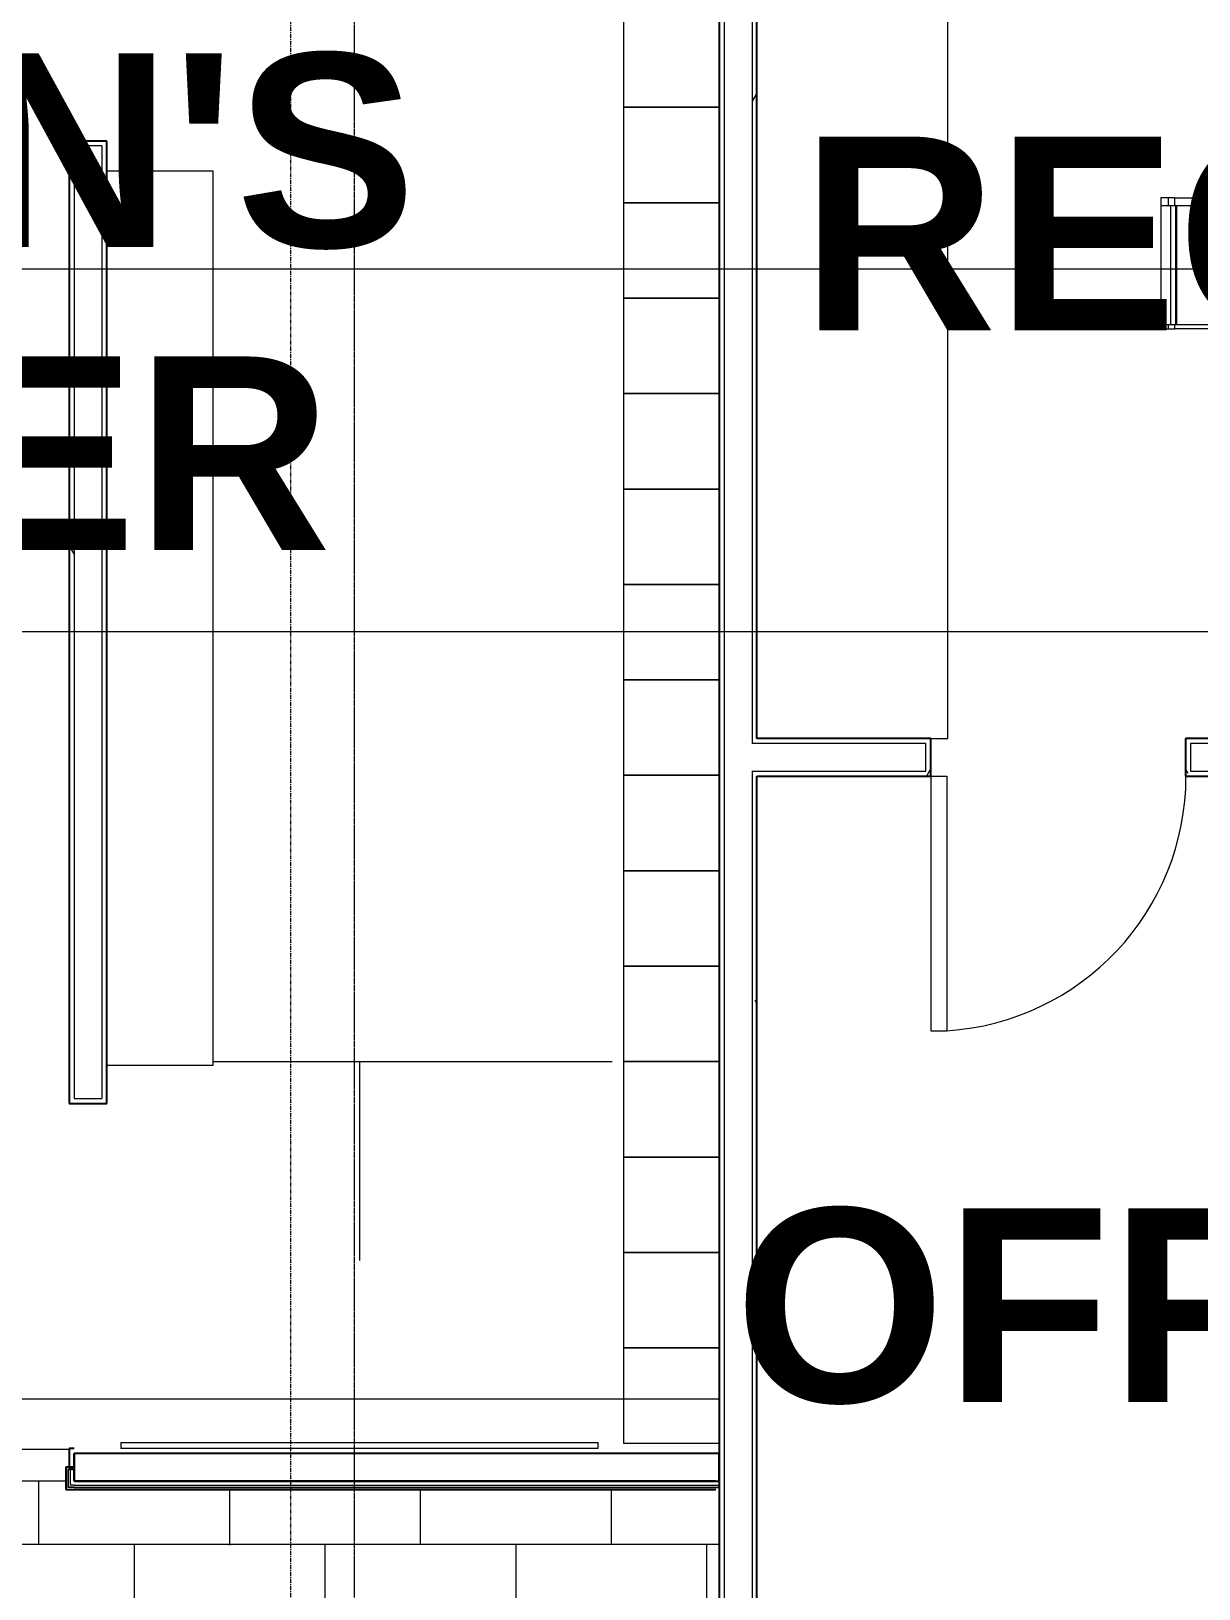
# Model space of a CAD drawing. Header units: inches. Extents: x 25557 to 33164, y -23509 to -20035.
# Drawn here: x 31583.1 to 31729.9, y -22709 to -22513.1 of the extents above; entities that cross this region are included whole.
import ezdxf

# ---------------------------------------------------------------- set-up
doc = ezdxf.new("R2010")
doc.units = ezdxf.units.IN
doc.header["$MEASUREMENT"] = 0
doc.linetypes.add('Grid Line 1_2_', pattern=[0.875, 0.5, -0.125, 0.125, -0.125])
for name, color, linetype, lineweight in [('A-DETL', 90, 'Continuous', 9), ('A-DOOR', 31, 'Continuous', 9), ('A-FLOR', 192, 'Continuous', 9), ('A-FLOR-PATT', 8, 'Continuous', 9), ('A-GENM', 13, 'Continuous', 9), ('A-WALL', 113, 'Continuous', 25), ('A-WALL-PATT', 111, 'Continuous', 25), ('G-ANNO-SYMB', 111, 'Continuous', 9), ('I-FURN', 30, 'Continuous', 9), ('I-WALL', 2, 'Continuous', 9), ('M-AREA-IDEN', 171, 'Continuous', 9), ('Q-CASE', 31, 'Continuous', 9), ('Q-SPCQ', 91, 'Continuous', 9), ('S-GRID', 1, 'Continuous', 9)]:
    doc.layers.add(name, color=color, linetype=linetype, lineweight=lineweight)
doc.styles.add('Arial_B', font='arialbd.ttf', dxfattribs={"height": 24.354149})
pattern_1 = [(0, (5932.319, 0), (61.44, 15.36), [2.534, -43.546, 2.534, -43.546, -245.76]), (0, (5932.319, 0), (61.44, 15.36), [-92.16, 2.534, -89.626, 2.534, -43.546, -107.52]), (0, (5932.319, 0), (61.44, 15.36), [-230.4, 2.534, -28.186, 2.534, -74.266]), (120, (5955.359, 7.68), (-44.02215, 45.528601), [2.534, -43.546, 2.534, -43.546, -245.76]), (120, (5955.359, 7.68), (-44.02215, 45.528601), [-92.16, 2.534, -89.626, 2.534, -43.546, -107.52]), (120, (5955.359, 7.68), (-44.02215, 45.528601), [-230.4, 2.534, -28.186, 2.534, -74.266]), (240, (5963.039, 38.4), (-17.41785, -60.888601), [2.534, -43.546, 2.534, -43.546, -245.76]), (240, (5963.039, 38.4), (-17.41785, -60.888601), [-92.16, 2.534, -89.626, 2.534, -43.546, -107.52]), (240, (5963.039, 38.4), (-17.41785, -60.888601), [-230.4, 2.534, -28.186, 2.534, -74.266])]

# ---------------------------------------------------------------- blocks, each defined once
blk = doc.blocks.new('Locker-Double Stacked - 12_ x 12_-3246-Overall Floor Plan')
at = {"layer": 'I-FURN', "color": 7}
for p, q in [((-6, -6), (-6, 6)), ((-6, 6), (6, 6)), ((6, 6), (6, -6)), ((6, -6), (-6, -6))]:
    blk.add_line(p, q, dxfattribs=at)
blk = doc.blocks.new('Furniture 5 - Furniture 1-2367-Overall Floor Plan')
at = {"layer": 'I-FURN', "color": 7}
for p, q in [((25653.99, -22499.47), (25640.61, -22499.47)), ((25653.99, -22611.86), (25653.99, -22499.47)), ((25640.61, -22611.86), (25653.99, -22611.86))]:
    blk.add_line(p, q, dxfattribs=at)
blk = doc.blocks.new('Bradley-Washroom_Accessories-Mirrors-780_Custom - Bradley-Washroom_Accessories-Mirrors-780_Custom-177612-Overall Floor Plan')
at = {"layer": 'Q-SPCQ', "color": 7}
for p, q in [((25321.64, -22690.55), (25381.64, -22690.55)), ((25321.64, -22690.55), (25321.64, -22691.3)), ((25381.64, -22691.3), (25321.64, -22691.3)), ((25381.64, -22691.3), (25381.64, -22690.55))]:
    blk.add_line(p, q, dxfattribs=at)
blk = doc.blocks.new('Shower Tile Threshold - Shower Tile Threshold-V58-Overall Floor Plan')
at = {"layer": 'A-GENM', "color": 7}
blk.add_line((-35.37, -6), (11.37, -6), dxfattribs=at)
blk = doc.blocks.new('Locker Rooms and Restrooms_rvt-2-Overall Floor Plan')
at = {"layer": 'A-FLOR-PATT'}
h = blk.add_hatch(dxfattribs=at)
h.set_pattern_fill('FP_38', color=27, style=0, pattern_type=2)
h.set_pattern_definition([(180, (31991.96, -22727.426), (48, -23.999), [48, 0, 0, 0]), (270, (31967.96, -22715.427), (48, 3e-15), [11.999, -11.999]), (270, (31979.96, -22727.426), (48, 3e-15), [11.999, -11.999]), (270, (31955.96, -22727.426), (48, 3e-15), [11.999, -11.999]), (180, (31991.96, -22739.426), (48, -23.999), [48, 0, 0, 0]), (270, (31943.96, -22715.427), (48, 3e-15), [11.999, -11.999])])
h.paths.add_polyline_path([(25521.39, -22738.8), (25737.27, -22738.8), (25737.27, -22695.93), (25737.14, -22695.93), (25737.08, -22696.18), (25736.83, -22696.24), (25736.83, -22696.49), (25655.08, -22696.49), (25655.08, -22695.43), (25608.64, -22695.45), (25608.64, -22695.93), (25608.89, -22695.93), (25608.95, -22696.24), (25609.2, -22696.24), (25609.2, -22696.49), (25522.52, -22696.49), (25522.52, -22696.18), (25522.27, -22696.18), (25522.2, -22695.93), (25521.95, -22695.93), (25521.95, -22695.43), (25521.39, -22695.43), (25521.39, -22724.02)], flags=0)
h.paths.add_polyline_path([(25655.33, -22696.49), (25655.39, -22696.24), (25655.33, -22696.24)], flags=0)
at = {"layer": 'A-WALL-PATT', "lineweight": 9}
h = blk.add_hatch(dxfattribs=at)
h.set_pattern_fill('FP_15', style=0, pattern_type=2)
h.set_pattern_definition(pattern_1)
h.paths.add_polyline_path([(25656.14, -22647.93), (25659.64, -22647.93), (25659.64, -22647.3), (25656.14, -22647.3), (25656.14, -22527.55), (25659.64, -22527.55), (25659.64, -22526.93), (25655.52, -22526.93), (25655.52, -22647.93)], flags=0)
at = {"layer": 'A-DETL', "color": 7}
for p, q in [((25673.64, -22642.68), (25723.8, -22642.68)), ((25692.03, -22642.68), (25692.03, -22667.68))]:
    blk.add_line(p, q, dxfattribs=at)
at = {"layer": 'A-FLOR', "color": 7}
blk.add_line((25655.08, -22695.43), (25608.64, -22695.43), dxfattribs=at)
at = {"layer": 'A-WALL', "color": 7, "lineweight": 9}
for p, q in [((25659.64, -22527.55), (25656.14, -22527.55)), ((25656.14, -22527.55), (25656.14, -22647.3)), ((25659.64, -22527.55), (25659.64, -22647.3)), ((25656.14, -22647.3), (25659.64, -22647.3)), ((25655.39, -22693.93), (25655.33, -22693.93)), ((25655.33, -22693.93), (25655.33, -22696.24)), ((25656.14, -22693.93), (25655.39, -22693.93)), ((25656.14, -22693.99), (25655.39, -22693.99)), ((25655.39, -22693.99), (25655.39, -22696.18)), ((25655.64, -22693.99), (25655.64, -22695.93)), ((25655.39, -22696.24), (25655.33, -22696.24)), ((25655.64, -22696.18), (25655.39, -22696.18)), ((25656.14, -22696.24), (25655.39, -22696.24)), ((25656.14, -22695.93), (25655.64, -22695.93)), ((25656.14, -22696.18), (25655.64, -22696.18)), ((25656.14, -22695.93), (25736.83, -22695.93)), ((25656.14, -22696.18), (25736.83, -22696.18)), ((25656.14, -22696.24), (25736.83, -22696.24)), ((25736.83, -22695.93), (25737.14, -22695.93)), ((25736.83, -22696.18), (25737.08, -22696.18)), ((25736.83, -22696.24), (25737.08, -22696.24)), ((25737.08, -22696.18), (25737.14, -22696.18)), ((25737.14, -22695.93), (25737.39, -22695.93))]:
    blk.add_line(p, q, dxfattribs=at)
at = {"layer": 'I-WALL', "color": 250, "lineweight": 25}
for p, q in [((25656.14, -22526.93), (25655.52, -22526.93)), ((25655.52, -22526.93), (25655.52, -22647.93)), ((25659.64, -22526.93), (25656.14, -22526.93)), ((25660.27, -22526.93), (25659.64, -22526.93)), ((25660.27, -22647.93), (25660.27, -22526.93)), ((25655.52, -22647.93), (25656.14, -22647.93)), ((25656.14, -22647.93), (25659.64, -22647.93)), ((25659.64, -22647.93), (25660.27, -22647.93)), ((25656.14, -22691.3), (25655.52, -22691.3)), ((25655.52, -22691.3), (25655.52, -22693.68)), ((25655.33, -22693.68), (25655.08, -22693.68)), ((25655.08, -22693.68), (25655.08, -22696.49)), ((25656.14, -22693.68), (25655.33, -22693.68)), ((25655.52, -22693.68), (25656.14, -22693.68)), ((25737.27, -22691.93), (25656.14, -22691.93)), ((25656.14, -22691.93), (25656.14, -22695.43)), ((25656.14, -22693.68), (25656.14, -22691.93)), ((25656.14, -22693.93), (25656.14, -22693.68)), ((25737.27, -22695.43), (25737.27, -22691.93)), ((25656.14, -22693.99), (25656.14, -22693.93)), ((25656.14, -22695.43), (25656.14, -22693.99)), ((25656.14, -22695.43), (25737.27, -22695.43)), ((25736.83, -22695.43), (25656.14, -22695.43)), ((25655.08, -22696.49), (25655.33, -22696.49)), ((25655.33, -22696.49), (25656.14, -22696.49)), ((25656.14, -22696.49), (25736.83, -22696.49))]:
    blk.add_line(p, q, dxfattribs=at)
at = {"lineweight": 9}
for name, p, rotation in [('Locker-Double Stacked - 12_ x 12_-3246-Overall Floor Plan', (25731.27, -22516.68), 270), ('Locker-Double Stacked - 12_ x 12_-3246-Overall Floor Plan', (25731.27, -22528.68), 270), ('Locker-Double Stacked - 12_ x 12_-3246-Overall Floor Plan', (25731.27, -22540.68), 270), ('Locker-Double Stacked - 12_ x 12_-3246-Overall Floor Plan', (25731.27, -22552.68), 270), ('Locker-Double Stacked - 12_ x 12_-3246-Overall Floor Plan', (25731.27, -22564.68), 270), ('Locker-Double Stacked - 12_ x 12_-3246-Overall Floor Plan', (25731.27, -22576.68), 270), ('Locker-Double Stacked - 12_ x 12_-3246-Overall Floor Plan', (25731.27, -22588.68), 270), ('Locker-Double Stacked - 12_ x 12_-3246-Overall Floor Plan', (25731.27, -22600.68), 270), ('Locker-Double Stacked - 12_ x 12_-3246-Overall Floor Plan', (25731.27, -22612.68), 270), ('Locker-Double Stacked - 12_ x 12_-3246-Overall Floor Plan', (25731.27, -22624.68), 270), ('Locker-Double Stacked - 12_ x 12_-3246-Overall Floor Plan', (25731.27, -22636.68), 270), ('Locker-Double Stacked - 12_ x 12_-3246-Overall Floor Plan', (25731.27, -22648.68), 270), ('Locker-Double Stacked - 12_ x 12_-3246-Overall Floor Plan', (25731.27, -22660.68), 270), ('Locker-Double Stacked - 12_ x 12_-3246-Overall Floor Plan', (25731.27, -22672.68), 270), ('Locker-Double Stacked - 12_ x 12_-3246-Overall Floor Plan', (25731.27, -22684.68), 270), ('Shower Tile Threshold - Shower Tile Threshold-V58-Overall Floor Plan', (25620.14, -22697.43), 180)]:
    blk.add_blockref(name, p, dxfattribs=dict(at, rotation=rotation))
for name, p in [('Furniture 5 - Furniture 1-2367-Overall Floor Plan', (19.65, -31.25)), ('Bradley-Washroom_Accessories-Mirrors-780_Custom - Bradley-Washroom_Accessories-Mirrors-780_Custom-177612-Overall Floor Plan', (340.39, 0))]:
    blk.add_blockref(name, p, dxfattribs=at)
blk = doc.blocks.new('Struct_Xcel_Sports Complex_rvt-2-Overall Floor Plan')
at = {"layer": 'A-FLOR', "color": 7}
blk.add_line((25524.91, -22685.08), (25737.27, -22685.08), dxfattribs=at)
blk = doc.blocks.new('Casework 1 - Casework 1-456223-Overall Floor Plan')
at = {"layer": 'Q-CASE'}
for p, q in [((25766.02, -22602.04), (25766.02, -22383.55)), ((25763.89, -22602.04), (25766.02, -22602.04))]:
    blk.add_line(p, q, dxfattribs=at)
blk = doc.blocks.new('Single-Flush - 32_ x 84_-489871-Overall Floor Plan')
at = {"layer": 'A-DOOR', "lineweight": 13}
for p, q in [((14, 2.37), (14, 34.38)), ((16, 34.38), (14, 34.38)), ((16, 2.37), (16, 34.38)), ((16, 2.37), (14, 2.37))]:
    blk.add_line(p, q, dxfattribs=at)
at = {"layer": 'A-DOOR'}
blk.add_arc((16, 2.37), 32.07, 93.5759, 180, dxfattribs=at)
blk = doc.blocks.new('Bar_Stool_6722_1_ - Bar_Stool_6722_1_-477960-Overall Floor Plan')
at = {"layer": 'I-FURN'}
for p, q in [((0, 19.21), (0, 21.13)), ((1, 21.13), (0, 21.13)), ((1, 21.13), (1, 20.14)), ((1, 20.14), (15.5, 20.14)), ((1, 20.14), (1, 19.99)), ((16, 20), (1, 20)), ((1, 19.89), (1, 19.99)), ((1, 17.63), (1, 19.89)), ((15.5, 20.14), (15.5, 21.13)), ((16.5, 21.13), (15.5, 21.13)), ((15.5, 19.98), (15.5, 20.14)), ((16, 19.99), (16, 19.89)), ((16, 19.89), (16, 17.63)), ((16.5, 21.13), (16.5, 19.21)), ((0, 17.72), (0, 19.21)), ((0, 1.78), (0, 17.72)), ((1, 2.03), (1, 17.63)), ((16, 17.63), (16, 2.03)), ((16.5, 19.21), (16.5, 17.72)), ((16.5, 17.72), (16.5, 1.78)), ((1, 1.91), (1, 2.03)), ((16, 2.03), (1, 2.03)), ((16, 2.03), (16, 1.91)), ((1, 1.78), (0, 1.78)), ((0, 1.78), (0, 0.98)), ((1, 0.98), (0, 0.98)), ((0, 0.98), (0, 0)), ((0, 0), (1, 0)), ((1, 1.24), (1, 1.91)), ((16, 1.91), (1, 1.91)), ((1, 0), (1, 1.24)), ((1, 1.24), (16, 1.24)), ((16, 1.91), (16, 1.24)), ((16.5, 1.78), (16, 1.78)), ((16, 1.24), (16, 0)), ((16.5, 0.98), (16, 0.98)), ((16, 0), (16.5, 0)), ((16.5, 0.98), (16.5, 1.78)), ((16.5, 0), (16.5, 0.98)), ((1, 0), (16, 0))]:
    blk.add_line(p, q, dxfattribs=at)

msp = doc.modelspace()

# ---------------------------------------------------------------- hatches: boundary and pattern name
at = {"layer": 'A-WALL-PATT', "lineweight": 9}
h = msp.add_hatch(dxfattribs=at)
h.set_pattern_fill('FP_15', color=256, style=0, pattern_type=2)
h.set_pattern_definition(pattern_1)
h.paths.add_polyline_path([(31670.21, -22787.3), (31670.21, -22369.55), (31669.58, -22369.55), (31669.58, -22787.3)], flags=0)
h = msp.add_hatch(dxfattribs=at)
h.set_pattern_fill('FP_15', color=256, style=0, pattern_type=2)
h.set_pattern_definition(pattern_1)
h.paths.add_polyline_path([(31673.71, -22787.3), (31674.33, -22787.3), (31674.33, -22606.16), (31673.71, -22606.16), (31673.71, -22786.96)], flags=0)
h.paths.add_polyline_path([(31673.71, -22602.66), (31674.33, -22602.66), (31674.33, -22369.55), (31670.21, -22369.55), (31670.21, -22370.18), (31673.71, -22370.18), (31673.71, -22569.08)], flags=0)
h = msp.add_hatch(dxfattribs=at)
h.set_pattern_fill('FP_15', color=256, style=0, pattern_type=2)
h.set_pattern_definition(pattern_1)
h.paths.add_polyline_path([(31791.21, -22606.79), (31791.21, -22606.16), (31728.83, -22606.16), (31728.83, -22604.41), (31728.21, -22604.41), (31728.21, -22606.79), (31790.58, -22606.79)], flags=0)
h.paths.add_polyline_path([(31696.21, -22606.79), (31696.21, -22604.41), (31695.58, -22604.41), (31695.58, -22606.16), (31674.33, -22606.16), (31674.33, -22606.79)], flags=0)

# ---------------------------------------------------------------- linework, layer by layer
at = {"layer": 'A-WALL', "lineweight": 9}
for p, q in [((31670.21, -22370.18), (31670.21, -22787.3)), ((31673.71, -22370.18), (31673.71, -22602.66)), ((31695.58, -22602.66), (31673.71, -22602.66)), ((31695.58, -22606.16), (31695.58, -22602.66)), ((31728.83, -22602.66), (31728.83, -22606.16)), ((31794.71, -22602.66), (31728.83, -22602.66)), ((31673.71, -22606.16), (31695.58, -22606.16)), ((31673.71, -22606.16), (31673.71, -22787.3)), ((31728.83, -22606.16), (31791.21, -22606.16))]:
    msp.add_line(p, q, dxfattribs=at)
at = {"layer": 'G-ANNO-SYMB'}
msp.add_line((32242.21, -22588.63), (27925.98, -22588.63), dxfattribs=at)
at = {"layer": 'I-WALL', "lineweight": 25}
for p, q in [((31669.58, -22369.55), (31669.58, -22786.55)), ((31674.33, -22602.04), (31674.33, -22369.55)), ((31696.21, -22602.04), (31674.33, -22602.04)), ((31696.21, -22606.79), (31696.21, -22602.04)), ((31795.33, -22602.04), (31728.21, -22602.04)), ((31728.21, -22602.04), (31728.21, -22606.79)), ((31674.33, -22606.79), (31696.21, -22606.79)), ((31674.33, -22786.55), (31674.33, -22606.79)), ((31728.21, -22606.79), (31790.58, -22606.79))]:
    msp.add_line(p, q, dxfattribs=at)
at = {"layer": 'S-GRID', "linetype": 'Grid Line 1_2_'}
for p, q in [((31623.71, -23095.8), (31623.71, -20550.05)), ((31615.71, -23317.24), (31615.71, -20902.43)), ((31623.71, -23413.24), (31623.71, -20902.43)), ((32359.66, -22543.05), (27403.68, -22543.05)), ((32651.38, -22543.05), (27722.53, -22543.05))]:
    msp.add_line(p, q, dxfattribs=at)

# ---------------------------------------------------------------- block references
at = {"lineweight": 5}
for name in ['Struct_Xcel_Sports Complex_rvt-2-Overall Floor Plan', 'Locker Rooms and Restrooms_rvt-2-Overall Floor Plan']:
    msp.add_blockref(name, (5932.32, 0), dxfattribs=at)
at = {"layer": 'A-DOOR', "rotation": 180}
msp.add_blockref('Single-Flush - 32_ x 84_-489871-Overall Floor Plan', (31712.21, -22604.41), dxfattribs=at)
at = {"layer": 'I-FURN', "rotation": 270.0000000000007}
msp.add_blockref('Bar_Stool_6722_1_ - Bar_Stool_6722_1_-477960-Overall Floor Plan', (31725.11, -22534.05), dxfattribs=at)
at = {"layer": 'Q-CASE'}
msp.add_blockref('Casework 1 - Casework 1-456223-Overall Floor Plan', (5932.32, 0), dxfattribs=at)

# ---------------------------------------------------------------- texts
at = {"layer": 'M-AREA-IDEN', "char_height": 24.354, "attachment_point": 2, "line_spacing_factor": 0.938532, "style": 'Arial_B'}
for s, insert, width in [("WOMEN'S\\PLOCKER", (31549, -22515.91), 191.232), ('RECEPTION', (31779.14, -22526.37), 230.112), ('OFFICE', (31733.89, -22661.14), 144.864)]:
    msp.add_mtext(s, dxfattribs=dict(at, insert=insert, width=width))

doc.saveas('drawing.dxf')
